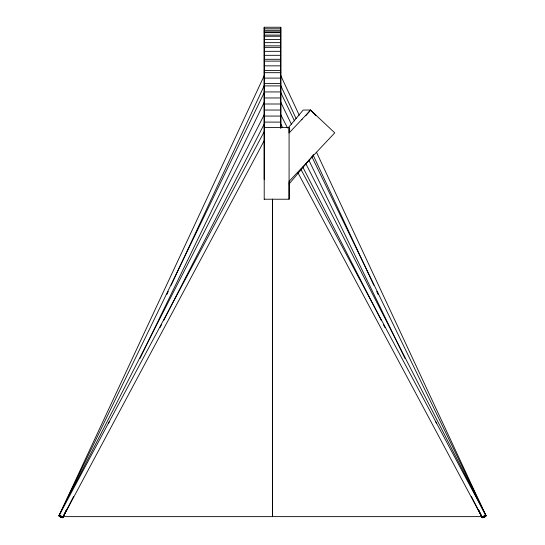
<?xml version="1.0" encoding="UTF-8"?>
<svg xmlns="http://www.w3.org/2000/svg" width="545" height="545" viewBox="0 0 545 545"><rect width="100%" height="100%" fill="white"/><g stroke="black" fill="none" stroke-linecap="round" stroke-linejoin="round"><path stroke-width="0.82" d="M264.209 199.225L264.209 27.25L280.784 27.25L280.791 128.136L280.784 27.25M264.209 127.585L289.082 127.585L289.082 199.225L264.202 199.218M264.461 75.135L58.989 515.761L62.804 517.525L66.415 509.8M166.818 294.518L168.255 291.432M171.137 285.26L264.7 84.638M264.652 91.737L58.996 515.699L62.818 517.505M264.741 139.697L62.764 517.621A2.119 0.593 28.1 0 0 60.209 515.672A2.119 0.593 28.1 0 0 59.725 516.578A2.119 0.593 28.1 0 0 62.764 517.621L66.517 509.895M108.462 423.417L109.204 421.891M140.017 358.372L264.747 101.241M264.407 114.375L59.017 515.659L264.618 130.95M62.804 517.546A2.119 0.341 25.9 0 0 60.073 515.897A2.119 0.341 25.9 0 0 59.814 516.428A2.119 0.341 25.9 0 0 62.804 517.546A2.119 0.504 27.1 0 0 60.284 515.802A2.119 0.504 27.1 0 0 59.65 516.456A2.119 0.504 27.1 0 0 62.764 517.621L73.63 496.386M160.053 327.545L161.606 324.52M163.541 320.733L264.686 123.122M482.182 517.505L486.011 515.72L482.196 517.525L478.585 509.8M288.421 127.585L303.19 110.042L310.609 110.042L305.684 115.819M289.082 183.951L313.641 154.807M310.616 110.124L289.082 132.987L289.082 127.585M301.542 119.757L302.094 119.232M264.209 28.79L280.784 28.79M264.209 30.329L280.784 30.329M264.209 31.869L280.784 31.869M264.209 32.693L280.784 32.693M264.209 35.078L280.784 35.078M264.209 36.249L280.784 36.249M264.209 39.444L280.784 39.444M264.209 42.646L280.784 42.646M264.209 45.848L280.784 45.848M264.209 47.354L280.784 47.354M264.209 51.332L280.791 51.332M264.209 55.318L280.791 55.318M264.209 59.296L280.791 59.296M264.209 61.122L280.791 61.122M264.209 65.843L280.791 65.843M264.209 70.564L280.791 70.564M264.209 72.683L280.791 72.683M264.209 78.092L280.791 78.092M264.209 83.501L280.791 83.501M264.209 85.899L280.791 85.899M264.209 91.928L280.791 91.928M264.209 97.964L280.791 97.964M264.209 104L280.791 104M264.209 110.036L280.791 110.036M264.209 116.065L280.791 116.065M264.209 122.1L280.791 122.1M62.6 516.626L482.4 516.626M310.602 110.124L334.746 132.864L289.082 181.342L289.082 199.225M310.602 110.042L315.855 115.574M300.82 169.195L485.97 515.625A2.119 0.593 -28.1 0 1 483.408 517.573A2.119 0.593 -28.1 0 1 482.925 516.674A2.119 0.593 -28.1 0 1 485.97 515.625L305.779 163.589M297.89 172.69L482.236 517.621L478.483 509.895M280.593 114.375L287.562 128.007M280.314 123.122L282.637 127.659M302.788 167.036L381.459 320.733M383.394 324.52L384.947 327.545M471.37 496.386L482.216 517.587M280.348 91.737L294.457 120.82M311.904 156.783L486.004 515.699A2.119 0.504 -27.1 0 1 483.238 517.532A2.119 0.504 -27.1 0 1 483.074 516.646A2.119 0.504 -27.1 0 1 485.997 515.693L316.529 152.293M280.253 101.241L291.391 124.199M308.838 160.162L404.983 358.372M435.796 421.891L436.538 423.417M280.539 75.135L299.253 115.261M280.3 84.638L296.139 118.592M313.048 154.855L373.863 285.26M376.745 291.432L378.182 294.518M264.209 27.25L264.209 179.407M272.493 199.218L272.493 516.626L272.5 199.225M483.156 517.396A2.119 0.341 -25.9 0 0 486.011 515.727A2.119 0.341 -25.9 0 0 483.136 516.749A2.119 0.341 -25.9 0 0 483.156 517.396"/></g></svg>
